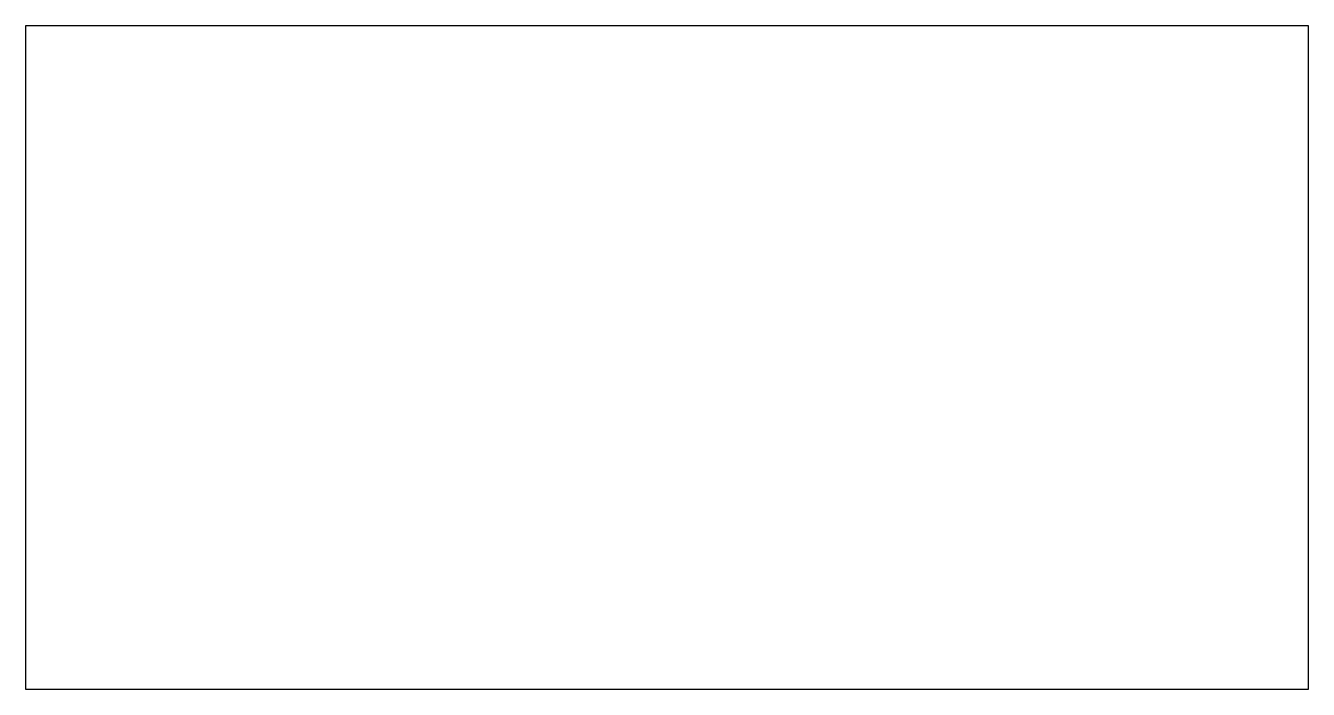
# Model space of a CAD drawing. Extents: x 0 to 13.8, y 0 to 7.2.
import ezdxf

# ---------------------------------------------------------------- set-up
doc = ezdxf.new("R2010")
doc.units = 0
doc.layers.add('PartCut', color=1, linetype='CONTINUOUS')

msp = doc.modelspace()

# ---------------------------------------------------------------- linework, layer by layer
at = {"layer": 'PartCut'}
msp.add_lwpolyline([(0, 0), (13.85, 0), (13.85, 7.16125), (0, 7.16125)], close=True, dxfattribs=at)

doc.saveas('drawing.dxf')
